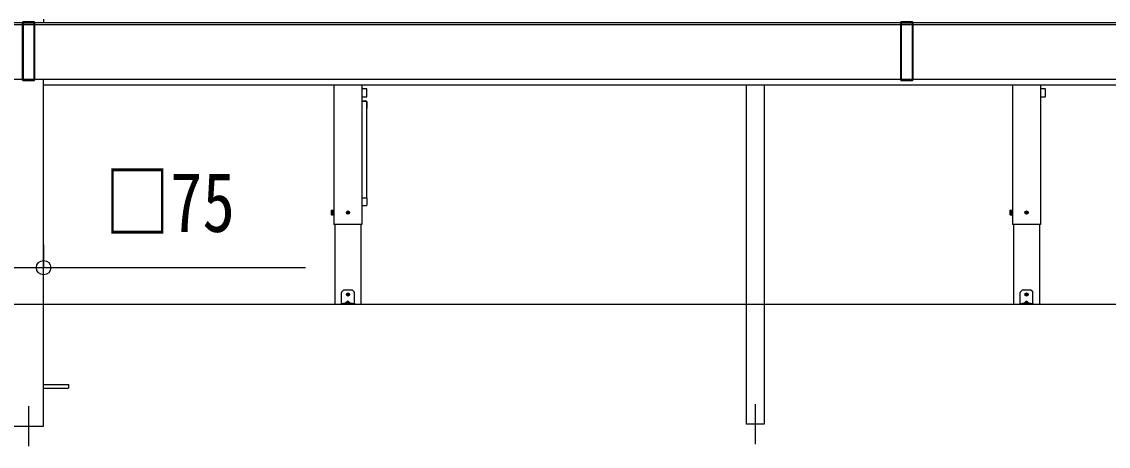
# Model space of a CAD drawing. Units: millimetres, scale not verified. Extents: x -10500 to 10500, y -15600 to 15524.
# Drawn here: x -4290 to -1568, y 3684 to 4747 of the extents above; entities that cross this region are included whole.
import ezdxf
from ezdxf.enums import TextEntityAlignment as Align

# ---------------------------------------------------------------- set-up
doc = ezdxf.new("R2010")
doc.units = ezdxf.units.MM
doc.header["$LTSCALE"] = 80
for name, color, linetype in [('0-3_YKK_12', 2, 'Continuous'), ('0-5_YKK_A1', 4, 'Continuous'), ('0-6_YKK_D', 6, 'Continuous')]:
    doc.layers.add(name, color=color, linetype=linetype)
doc.styles.add('ＭＳ ゴシック', font='')
doc.styles.get('ＭＳ ゴシック').set_extended_font_data('MS Gothic')

msp = doc.modelspace()

# ---------------------------------------------------------------- linework, layer by layer
at = {"layer": '0-3_YKK_12'}
for p, q in [((-4273, 3784.5), (-4273, 3684.5)), ((-2453, 3789.5), (-2453, 3689.5))]:
    msp.add_line(p, q, dxfattribs=at)
at = {"layer": '0-5_YKK_A1'}
for p, q in [((283.55, 4739.5), (-9871.02, 4739.5)), ((-4288, 4744.5), (-6458, 4744.5)), ((-4288, 4743.59), (-4288, 4746)), ((-4288, 4603.41), (-4288, 4743.59)), ((-4287, 4747), (-4259, 4747)), ((-4287, 4746.71), (-4287, 4747)), ((-4287, 4746.71), (-4287, 4744.29)), ((-4259, 4746.71), (-4287, 4746.71)), ((-4259, 4746.71), (-4259, 4747)), ((-4259, 4744.29), (-4259, 4746.71)), ((-4258, 4743.59), (-4259, 4743.59)), ((-4259, 4603.41), (-4259, 4743.59)), ((-4258, 4746), (-4258, 4743.59)), ((-2088, 4744.5), (-4258, 4744.5)), ((-4258, 4743.59), (-4258, 4603.41)), ((-4235.5, 4753.5), (-4235.5, 4745.5)), ((-4235, 4745.5), (-4235, 4747.5)), ((-2088, 4743.59), (-2088, 4746)), ((-2088, 4603.41), (-2088, 4743.59)), ((-2087, 4747), (-2059, 4747)), ((-2087, 4746.71), (-2087, 4747)), ((-2087, 4746.71), (-2087, 4744.29)), ((-2059, 4746.71), (-2087, 4746.71)), ((-2059, 4746.71), (-2059, 4747)), ((-2059, 4744.29), (-2059, 4746.71)), ((-2058, 4743.59), (-2059, 4743.59)), ((-2059, 4603.41), (-2059, 4743.59)), ((-2058, 4746), (-2058, 4743.59)), ((111, 4744.5), (-2058, 4744.5)), ((-2058, 4743.59), (-2058, 4603.41)), ((-4288, 4602.5), (-6458, 4602.5)), ((-4288, 4601), (-4288, 4603.41)), ((-4288, 4603.41), (-4287, 4603.41)), ((-4287, 4603.41), (-4259, 4603.41)), ((-4287, 4602.71), (-4287, 4603.41)), ((-4259, 4602.71), (-4287, 4602.71)), ((-4287, 4602.71), (-4287, 4600.29)), ((-4287, 4600.29), (-4259, 4600.29)), ((-4287, 4600.29), (-4287, 4600)), ((-4259, 4603.41), (-4258, 4603.41)), ((-4259, 4602.71), (-4259, 4603.41)), ((-4259, 4600.29), (-4259, 4602.71)), ((-4259, 4600.29), (-4259, 4600)), ((-4258, 4603.41), (-4258, 4601)), ((-2088, 4602.5), (-4258, 4602.5)), ((-2088, 4601), (-2088, 4603.41)), ((-2088, 4603.41), (-2087, 4603.41)), ((-2087, 4603.41), (-2059, 4603.41)), ((-2087, 4602.71), (-2087, 4603.41)), ((-2059, 4602.71), (-2087, 4602.71)), ((-2087, 4602.71), (-2087, 4600.29)), ((-2087, 4600.29), (-2059, 4600.29)), ((-2087, 4600.29), (-2087, 4600)), ((-2059, 4603.41), (-2058, 4603.41)), ((-2059, 4602.71), (-2059, 4603.41)), ((-2059, 4600.29), (-2059, 4602.71)), ((-2059, 4600.29), (-2059, 4600)), ((-2058, 4603.41), (-2058, 4601)), ((111, 4602.5), (-2058, 4602.5)), ((-4259, 4600), (-4287, 4600)), ((-4235.5, 4589.5), (-670.5, 4589.5)), ((-3508.08, 4589.5), (-3508.08, 4239.5)), ((-3508, 4589.5), (-3508, 4239.5)), ((-3438, 4589.5), (-3438, 4239.5)), ((-3437.92, 4589.5), (-3437.92, 4239.5)), ((-3426.8, 4579.7), (-3437.2, 4579.7)), ((-3425.8, 4560.3), (-3425.8, 4578.7)), ((-2475.5, 4589.5), (-2475.5, 4039.5)), ((-2430.5, 4589.5), (-2430.5, 4039.5)), ((-2059, 4600), (-2087, 4600)), ((-1808.08, 4589.5), (-1808.08, 4239.5)), ((-1808, 4589.5), (-1808, 4239.5)), ((-1738, 4589.5), (-1738, 4239.5)), ((-1737.92, 4589.5), (-1737.92, 4239.5)), ((-1726.8, 4579.7), (-1737.2, 4579.7)), ((-1725.8, 4560.3), (-1725.8, 4578.7)), ((-3437.2, 4559.3), (-3426.8, 4559.3)), ((-3426.8, 4548.16), (-3437.2, 4548.16)), ((-3426.8, 4547.91), (-3437.2, 4547.91)), ((-3427, 4547.54), (-3437, 4547.54)), ((-3426, 4305.92), (-3426, 4546.62)), ((-3425.8, 4547.16), (-3425.8, 4530.01)), ((-1737.2, 4559.3), (-1726.8, 4559.3)), ((-3437.2, 4306.29), (-3426.8, 4306.29)), ((-3425.8, 4305.36), (-3425.8, 4305.23)), ((-3425.8, 4305.23), (-3425.8, 4304.7)), ((-3425.8, 4304.7), (-3425.8, 4302.14)), ((-3425.8, 4302.14), (-3425.8, 4290.45)), ((-3514.8, 4274.5), (-3514.35, 4275.27)), ((-3514.8, 4274.5), (-3514.8, 4264.5)), ((-3514.35, 4275.27), (-3510.8, 4275.27)), ((-3510.8, 4275.27), (-3510.8, 4263.73)), ((-3509.6, 4275.75), (-3508, 4275.75)), ((-3437.2, 4287.21), (-3426.8, 4287.21)), ((-1814.8, 4274.5), (-1814.35, 4275.27)), ((-1814.8, 4274.5), (-1814.8, 4264.5)), ((-1814.35, 4275.27), (-1810.8, 4275.27)), ((-1810.8, 4275.27), (-1810.8, 4263.73)), ((-1809.6, 4275.75), (-1808, 4275.75)), ((-3514.8, 4264.5), (-3514.35, 4263.73)), ((-3514.35, 4272.39), (-3510.8, 4272.39)), ((-3514.35, 4266.61), (-3510.8, 4266.61)), ((-3514.35, 4263.73), (-3510.8, 4263.73)), ((-3475.24, 4270), (-3474.14, 4270.02)), ((-3475.24, 4269), (-3474.14, 4268.98)), ((-3474.14, 4270.02), (-3473.62, 4270.12)), ((-3474.14, 4268.98), (-3473.62, 4268.88)), ((-3473.52, 4270.64), (-3473.62, 4270.12)), ((-3473.52, 4268.36), (-3473.62, 4268.88)), ((-3473.5, 4271.74), (-3473.52, 4270.64)), ((-3473.5, 4267.26), (-3473.52, 4268.36)), ((-3472.5, 4271.74), (-3472.48, 4270.64)), ((-3472.5, 4267.26), (-3472.48, 4268.36)), ((-3472.48, 4270.64), (-3472.38, 4270.12)), ((-3472.48, 4268.36), (-3472.38, 4268.88)), ((-3471.86, 4270.02), (-3472.38, 4270.12)), ((-3471.86, 4268.98), (-3472.38, 4268.88)), ((-3470.76, 4270), (-3471.86, 4270.02)), ((-3470.76, 4269), (-3471.86, 4268.98)), ((-1814.8, 4264.5), (-1814.35, 4263.73)), ((-1814.35, 4272.39), (-1810.8, 4272.39)), ((-1814.35, 4266.61), (-1810.8, 4266.61)), ((-1814.35, 4263.73), (-1810.8, 4263.73)), ((-1775.24, 4270), (-1774.14, 4270.02)), ((-1775.24, 4269), (-1774.14, 4268.98)), ((-1774.14, 4270.02), (-1773.62, 4270.12)), ((-1774.14, 4268.98), (-1773.62, 4268.88)), ((-1773.52, 4270.64), (-1773.62, 4270.12)), ((-1773.52, 4268.36), (-1773.62, 4268.88)), ((-1773.5, 4271.74), (-1773.52, 4270.64)), ((-1773.5, 4267.26), (-1773.52, 4268.36)), ((-1772.5, 4271.74), (-1772.48, 4270.64)), ((-1772.5, 4267.26), (-1772.48, 4268.36)), ((-1772.48, 4270.64), (-1772.38, 4270.12)), ((-1772.48, 4268.36), (-1772.38, 4268.88)), ((-1771.86, 4270.02), (-1772.38, 4270.12)), ((-1771.86, 4268.98), (-1772.38, 4268.88)), ((-1770.76, 4270), (-1771.86, 4270.02)), ((-1770.76, 4269), (-1771.86, 4268.98)), ((-3437.92, 4239.5), (-3508.08, 4239.5)), ((-3505.65, 4239.5), (-3505.65, 4039.5)), ((-3440.35, 4239.5), (-3440.35, 4039.5)), ((-1737.92, 4239.5), (-1808.08, 4239.5)), ((-1805.65, 4239.5), (-1805.65, 4039.5)), ((-1740.35, 4239.5), (-1740.35, 4039.5)), ((-3489, 4042.5), (-3489, 4069.67)), ((-3484, 4075.5), (-3488.41, 4071.09)), ((-3462, 4075.5), (-3484, 4075.5)), ((-3475.24, 4065), (-3474.14, 4065.02)), ((-3475.24, 4064), (-3474.14, 4063.98)), ((-3474.14, 4065.02), (-3473.62, 4065.12)), ((-3474.14, 4063.98), (-3473.62, 4063.88)), ((-3473.52, 4065.64), (-3473.62, 4065.12)), ((-3473.52, 4063.36), (-3473.62, 4063.88)), ((-3473.5, 4066.74), (-3473.52, 4065.64)), ((-3473.5, 4062.26), (-3473.52, 4063.36)), ((-3472.5, 4066.74), (-3472.48, 4065.64)), ((-3472.5, 4062.26), (-3472.48, 4063.36)), ((-3472.48, 4065.64), (-3472.38, 4065.12)), ((-3472.48, 4063.36), (-3472.38, 4063.88)), ((-3471.86, 4065.02), (-3472.38, 4065.12)), ((-3471.86, 4063.98), (-3472.38, 4063.88)), ((-3470.76, 4065), (-3471.86, 4065.02)), ((-3470.76, 4064), (-3471.86, 4063.98)), ((-3457.59, 4071.09), (-3462, 4075.5)), ((-3457, 4042.5), (-3457, 4069.67)), ((-1789, 4042.5), (-1789, 4069.67)), ((-1784, 4075.5), (-1788.41, 4071.09)), ((-1762, 4075.5), (-1784, 4075.5)), ((-1775.24, 4065), (-1774.14, 4065.02)), ((-1775.24, 4064), (-1774.14, 4063.98)), ((-1774.14, 4065.02), (-1773.62, 4065.12)), ((-1774.14, 4063.98), (-1773.62, 4063.88)), ((-1773.52, 4065.64), (-1773.62, 4065.12)), ((-1773.52, 4063.36), (-1773.62, 4063.88)), ((-1773.5, 4066.74), (-1773.52, 4065.64)), ((-1773.5, 4062.26), (-1773.52, 4063.36)), ((-1772.5, 4066.74), (-1772.48, 4065.64)), ((-1772.5, 4062.26), (-1772.48, 4063.36)), ((-1772.48, 4065.64), (-1772.38, 4065.12)), ((-1772.48, 4063.36), (-1772.38, 4063.88)), ((-1771.86, 4065.02), (-1772.38, 4065.12)), ((-1771.86, 4063.98), (-1772.38, 4063.88)), ((-1770.76, 4065), (-1771.86, 4065.02)), ((-1770.76, 4064), (-1771.86, 4063.98)), ((-1757.59, 4071.09), (-1762, 4075.5)), ((-1757, 4042.5), (-1757, 4069.67)), ((283.55, 4039.5), (-9871.02, 4039.5)), ((-3440.35, 4039.5), (-3505.65, 4039.5)), ((-3489, 4042), (-3489, 4042.5)), ((-3489, 4039.5), (-3489, 4042)), ((-3489, 4042), (-3488.41, 4042)), ((-3488.41, 4039.5), (-3489, 4039.5)), ((-3488.41, 4042), (-3484, 4042)), ((-3462, 4042), (-3484, 4042)), ((-3462, 4039.5), (-3484, 4039.5)), ((-3474.44, 4046.96), (-3478.9, 4042.5)), ((-3477, 4042.92), (-3477, 4042.5)), ((-3477, 4042.5), (-3469, 4042.5)), ((-3476.5, 4042), (-3469.5, 4042)), ((-3467.1, 4042.5), (-3471.56, 4046.96)), ((-3469, 4042.92), (-3469, 4042.5)), ((-3462, 4039.5), (-3462, 4042)), ((-3462, 4042), (-3457.59, 4042)), ((-3457.59, 4039.5), (-3462, 4039.5)), ((-3457.59, 4042), (-3457, 4042)), ((-3457, 4042.5), (-3457, 4042)), ((-2475.5, 4039.5), (-2475.5, 3739.5)), ((-2430.5, 4039.5), (-2430.5, 3739.5)), ((-1740.35, 4039.5), (-1805.65, 4039.5)), ((-1789, 4042), (-1789, 4042.5)), ((-1789, 4039.5), (-1789, 4042)), ((-1789, 4042), (-1788.41, 4042)), ((-1788.41, 4039.5), (-1789, 4039.5)), ((-1788.41, 4042), (-1784, 4042)), ((-1762, 4042), (-1784, 4042)), ((-1762, 4039.5), (-1784, 4039.5)), ((-1774.44, 4046.96), (-1778.9, 4042.5)), ((-1777, 4042.92), (-1777, 4042.5)), ((-1777, 4042.5), (-1769, 4042.5)), ((-1776.5, 4042), (-1769.5, 4042)), ((-1767.1, 4042.5), (-1771.56, 4046.96)), ((-1769, 4042.92), (-1769, 4042.5)), ((-1762, 4039.5), (-1762, 4042)), ((-1762, 4042), (-1757.59, 4042)), ((-1757.59, 4039.5), (-1762, 4039.5)), ((-1757.59, 4042), (-1757, 4042)), ((-1757, 4042.5), (-1757, 4042)), ((-4235.5, 3839), (-4173, 3839)), ((-4173, 3839), (-4173, 3830)), ((-4235.5, 3830), (-4173, 3830)), ((-4310.5, 3734.5), (-4235.5, 3734.5)), ((-2430.5, 3739.5), (-2475.5, 3739.5))]:
    msp.add_line(p, q, dxfattribs=at)
for points in [[(-4287, 4744.29), (-4287, 4743.59), (-4288, 4743.59)], [(-4287, 4744.29), (-4259, 4744.29), (-4259, 4743.59), (-4287, 4743.59), (-4287, 4603.41)], [(-2087, 4744.29), (-2087, 4743.59), (-2088, 4743.59)], [(-2087, 4744.29), (-2059, 4744.29), (-2059, 4743.59), (-2087, 4743.59), (-2087, 4603.41)], [(-4235.5, 3734.5), (-4235.5, 4039.5), (-4235.5, 4602.5)], [(-3508, 4263.25), (-3509.6, 4263.25), (-3509.6, 4275.75)], [(-3425.8, 4290.45), (-3425.8, 4288.4), (-3425.8, 4288.21)], [(-1808, 4263.25), (-1809.6, 4263.25), (-1809.6, 4275.75)], [(-3484, 4042), (-3484, 4039.5), (-3488.41, 4039.5)], [(-3457, 4042), (-3457, 4039.5), (-3457.59, 4039.5)], [(-1784, 4042), (-1784, 4039.5), (-1788.41, 4039.5)], [(-1757, 4042), (-1757, 4039.5), (-1757.59, 4039.5)]]:
    msp.add_lwpolyline(points, dxfattribs=at)
for points in [[(-3510.8, 4275.25), (-3509.6, 4275.25), (-3509.6, 4263.75), (-3510.8, 4263.75)], [(-1810.8, 4275.25), (-1809.6, 4275.25), (-1809.6, 4263.75), (-1810.8, 4263.75)]]:
    msp.add_lwpolyline(points, close=True, dxfattribs=at)
for centre, radius in [((-3473, 4269.5), 4), ((-3470.88, 4267.38), 0.3), ((-1773, 4269.5), 4), ((-1770.88, 4267.38), 0.3), ((-3473, 4064.5), 4), ((-3470.88, 4062.38), 0.3), ((-1773, 4064.5), 4), ((-1770.88, 4062.38), 0.3)]:
    msp.add_circle(centre, radius, dxfattribs=at)
for centre, radius, start, end in [((-4287, 4746), 1, 90, 180), ((-4287.12, 4745.82), 0.893, 81.95053, 168.57825), ((-4287.12, 4743.41), 0.893, 81.95053, 168.57825), ((-4258.88, 4745.82), 0.893, 11.42175, 98.04947), ((-4258.88, 4743.41), 0.893, 11.42175, 98.04947), ((-4259, 4746), 1, 0, 90), ((-2087, 4746), 1, 90, 180), ((-2087.12, 4745.82), 0.893, 81.95053, 168.57825), ((-2087.12, 4743.41), 0.893, 81.95053, 168.57825), ((-2058.88, 4745.82), 0.893, 11.42175, 98.04947), ((-2058.88, 4743.41), 0.893, 11.42175, 98.04947), ((-2059, 4746), 1, 0, 90), ((-4287.13, 4603.59), 0.893, 191.42175, 278.04947), ((-4287.13, 4601.18), 0.893, 191.42175, 278.04947), ((-4287, 4601), 1, 180, 270), ((-4258.88, 4603.59), 0.893, 261.95053, 348.57825), ((-4258.88, 4601.18), 0.893, 261.95053, 348.57825), ((-4259, 4601), 1, 270, 0), ((-2087.13, 4603.59), 0.893, 191.42175, 278.04947), ((-2087.13, 4601.18), 0.893, 191.42175, 278.04947), ((-2087, 4601), 1, 180, 270), ((-2058.88, 4603.59), 0.893, 261.95053, 348.57825), ((-2058.88, 4601.18), 0.893, 261.95053, 348.57825), ((-2059, 4601), 1, 270, 0), ((-3437.2, 4578.7), 1, 90, 136.07133), ((-3426.8, 4578.7), 1, 0, 90), ((-1737.2, 4578.7), 1, 90, 136.07133), ((-1726.8, 4578.7), 1, 0, 90), ((-3437.2, 4560.3), 1, 223.92867, 270), ((-3437.2, 4547.16), 1, 90, 136.07133), ((-3437.21, 4546.89), 1.03, 89.33234, 133.67747), ((-3437.04, 4546.58), 0.964, 87.79679, 156.39643), ((-3426.96, 4546.58), 0.964, 2.3873, 92.20321), ((-3426.8, 4560.3), 1, 270, 0), ((-3426.8, 4547.16), 1, 0, 90), ((-3426.76, 4546.95), 0.964, 2.3873, 92.20321), ((-1737.2, 4560.3), 1, 223.92867, 270), ((-1726.8, 4560.3), 1, 270, 0), ((-3426.68, 4530.01), 0.881, 320.61871, 359.66491), ((-3437.24, 4305.32), 0.964, 87.79679, 135.1392), ((-3426.76, 4305.32), 0.964, 2.3873, 92.20321), ((-3512.24, 4273.83), 2.56, 145.61708, 214.38292), ((-3437.2, 4288.21), 1, 223.92867, 270), ((-3426.8, 4288.21), 1, 270, 0), ((-1812.24, 4273.83), 2.56, 145.61708, 214.38292), ((-3505.25, 4269.5), 9.55, 162.41276, 197.58724), ((-3512.24, 4265.17), 2.56, 145.61708, 214.38292), ((-3473, 4269.5), 2.3, 167.44414, 192.55586), ((-3473, 4269.5), 2.3, 77.44414, 102.55586), ((-3473, 4269.5), 2.3, 257.44414, 282.55586), ((-3473, 4269.5), 2.3, 347.44414, 12.55586), ((-1805.25, 4269.5), 9.55, 162.41276, 197.58724), ((-1812.24, 4265.17), 2.56, 145.61708, 214.38292), ((-1773, 4269.5), 2.3, 167.44414, 192.55586), ((-1773, 4269.5), 2.3, 77.44414, 102.55586), ((-1773, 4269.5), 2.3, 257.44414, 282.55586), ((-1773, 4269.5), 2.3, 347.44414, 12.55586), ((-3487, 4069.67), 2, 135, 180), ((-3473, 4064.5), 2.3, 167.44414, 192.55586), ((-3473, 4064.5), 2.3, 77.44414, 102.55586), ((-3473, 4064.5), 2.3, 257.44414, 282.55586), ((-3473, 4064.5), 2.3, 347.44414, 12.55586), ((-3459, 4069.67), 2, 0, 45), ((-1787, 4069.67), 2, 135, 180), ((-1773, 4064.5), 2.3, 167.44414, 192.55586), ((-1773, 4064.5), 2.3, 77.44414, 102.55586), ((-1773, 4064.5), 2.3, 257.44414, 282.55586), ((-1773, 4064.5), 2.3, 347.44414, 12.55586), ((-1759, 4069.67), 2, 0, 45), ((-3476, 4042.92), 1, 126.03188, 180), ((-3476.5, 4042.5), 0.5, 180, 270), ((-3473, 4038.8), 6.1, 53.96812, 126.03188), ((-3469.5, 4042.5), 0.5, 270, 0), ((-3470, 4042.92), 1, 0, 53.96812), ((-1776, 4042.92), 1, 126.03188, 180), ((-1776.5, 4042.5), 0.5, 180, 270), ((-1773, 4038.8), 6.1, 53.96812, 126.03188), ((-1769.5, 4042.5), 0.5, 270, 0), ((-1770, 4042.92), 1, 0, 53.96812)]:
    msp.add_arc(centre, radius, start, end, dxfattribs=at)
for centre, major_axis, ratio, start_param, end_param in [((-3478.4, 4042.5), (0.688, 0.425), 0.381966, 2.1243707, 3.695167), ((-3473, 4044.07), (0, -3.54), 0.707107, 2.5261129, 3.7570724), ((-3467.6, 4042.5), (0.688, -0.425), 0.381966, 5.7296109, 7.3004073), ((-1778.4, 4042.5), (0.688, 0.425), 0.381966, 2.1243707, 3.695167), ((-1773, 4044.07), (0, -3.54), 0.707107, 2.5261129, 3.7570724), ((-1767.6, 4042.5), (0.688, -0.425), 0.381966, 5.7296109, 7.3004073)]:
    msp.add_ellipse(centre, major_axis=major_axis, ratio=ratio, start_param=start_param, end_param=end_param, dxfattribs=at)
at = {"layer": '0-6_YKK_D'}
for p, q in [((-4235.5, 4188.5), (-4235.5, 4130.61)), ((-4310.5, 4131.61), (-4235.5, 4131.61)), ((-4235.5, 4131.61), (-3579.39, 4131.61))]:
    msp.add_line(p, q, dxfattribs=at)
msp.add_circle((-4235.5, 4131.61), 18, dxfattribs=at)

# ---------------------------------------------------------------- texts
at = {"layer": '0-6_YKK_D', "style": 'ＭＳ ゴシック', "width": 0.8}
msp.add_text('□75', height=149.6, dxfattribs=at).set_placement((-4082.1, 4176.24), align=Align.BOTTOM_LEFT)

doc.saveas('drawing.dxf')
